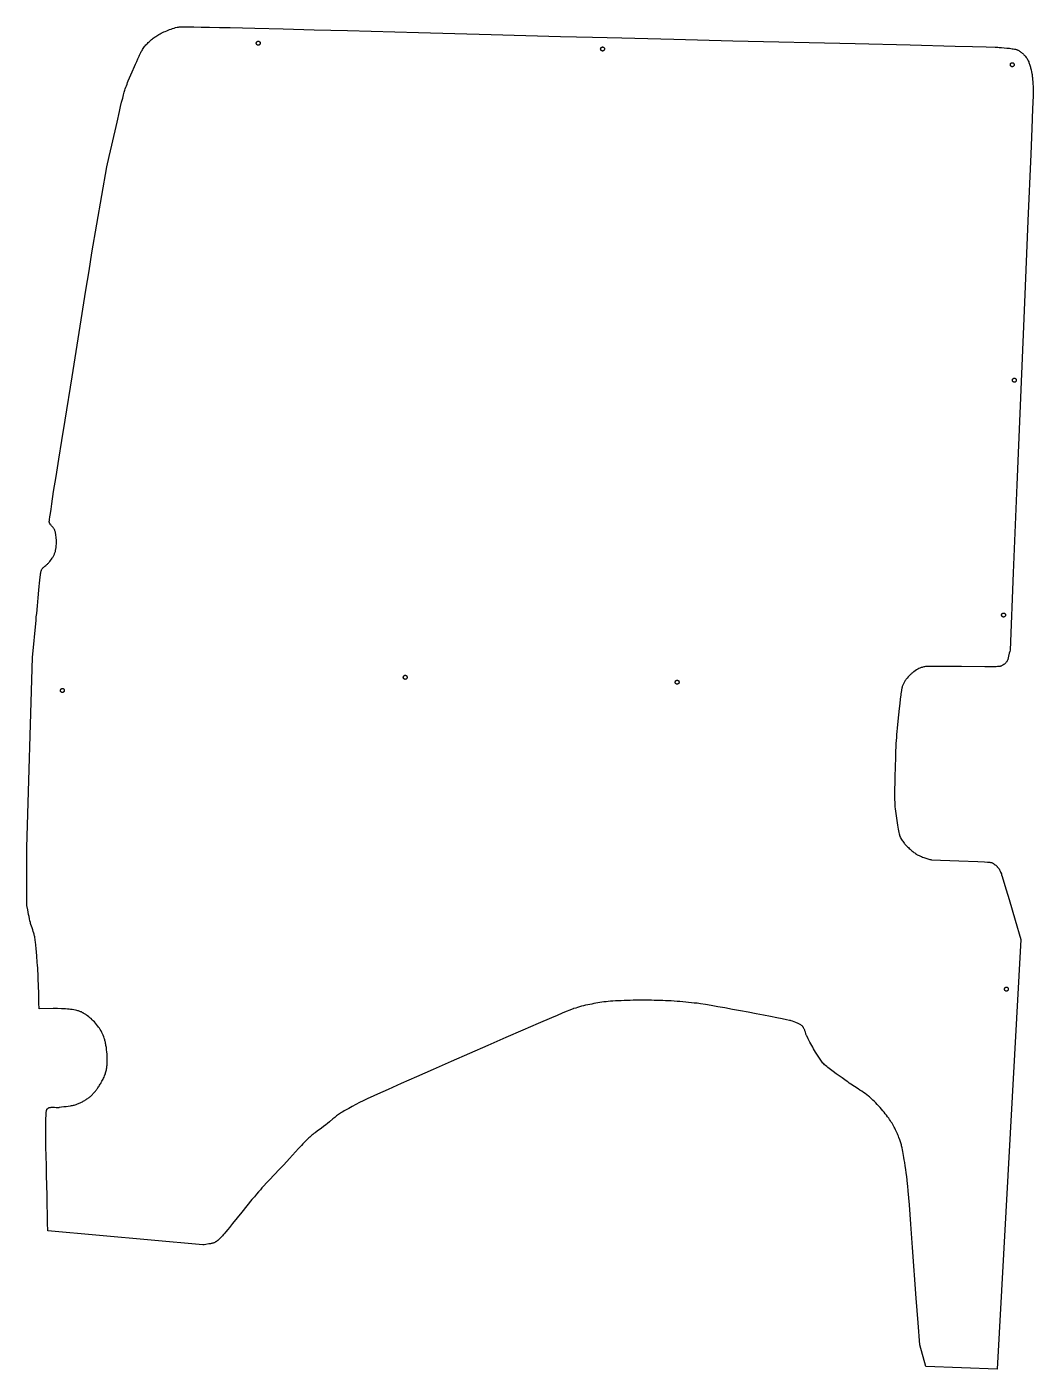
# Model space of a CAD drawing. Extents: x 1573 to 6745, y -2041 to 3468.
# Drawn here: x 2972 to 3971, y 1102 to 2433 of the extents above; entities that cross this region are included whole.
import ezdxf

# ---------------------------------------------------------------- set-up
doc = ezdxf.new("R2010")
doc.units = 0
doc.layers.add('Default Layer', color=1, linetype='CONTINUOUS')

msp = doc.modelspace()

# ---------------------------------------------------------------- linework, layer by layer
at = {"layer": 'Default Layer'}
for points in [[(3864.5, 1104.8), (3858.3, 1126.3), (3856.7, 1148.1), (3854.9, 1172.5), (3851.1, 1222.9), (3849.4, 1245.8), (3848, 1265), (3846.9, 1278.9), (3846.5, 1283.5), (3846.2, 1286.1), (3845.9, 1289.5), (3845.4, 1293.1), (3844.9, 1296.7), (3844.4, 1300.3), (3843.9, 1303.8), (3843.4, 1307), (3843, 1309.7), (3842.6, 1312), (3841.9, 1315.9), (3841.6, 1317.9), (3841.2, 1319.8), (3840.8, 1321.8), (3840.3, 1323.7), (3840.1, 1324.7), (3839.8, 1325.6), (3839.5, 1326.6), (3839.2, 1327.5), (3838.9, 1328.5), (3838.5, 1329.6), (3837.6, 1331.9), (3837.1, 1333.1), (3836.6, 1334.4), (3836.1, 1335.6), (3835.5, 1337), (3834.9, 1338.3), (3834.2, 1339.6), (3833.6, 1341), (3832.9, 1342.3), (3832.2, 1343.6), (3831.5, 1344.8), (3830.8, 1346), (3830.1, 1347.2), (3829.3, 1348.4), (3828.4, 1349.6), (3827.5, 1351), (3826.4, 1352.4), (3825.3, 1353.9), (3824.1, 1355.4), (3822.9, 1356.9), (3821.6, 1358.5), (3820.3, 1360), (3818.9, 1361.6), (3817.5, 1363.2), (3816.1, 1364.7), (3814.7, 1366.2), (3813.3, 1367.6), (3811.9, 1369), (3810.5, 1370.3), (3809.8, 1370.9), (3809.1, 1371.6), (3808.3, 1372.2), (3807.5, 1372.8), (3805.9, 1374.1), (3804.2, 1375.4), (3802.5, 1376.6), (3800.7, 1377.8), (3798.9, 1379), (3797.1, 1380.2), (3793.5, 1382.6), (3790, 1384.8), (3788.4, 1385.9), (3786.8, 1387), (3785.3, 1388), (3783.9, 1389), (3781.2, 1391), (3778.3, 1393), (3775.3, 1395.1), (3772.4, 1397.2), (3771, 1398.3), (3769.6, 1399.3), (3768.3, 1400.3), (3767.1, 1401.3), (3766, 1402.2), (3764.9, 1403.2), (3763.9, 1404), (3763.1, 1404.9), (3762.3, 1405.7), (3761.6, 1406.6), (3760.9, 1407.5), (3760.1, 1408.5), (3759.4, 1409.5), (3758.8, 1410.5), (3758.1, 1411.5), (3757.4, 1412.5), (3756.2, 1414.5), (3755, 1416.5), (3754, 1418.3), (3753, 1419.9), (3752.1, 1421.5), (3751.1, 1423.2), (3750.2, 1424.9), (3749.3, 1426.6), (3748.4, 1428.3), (3747.6, 1429.8), (3746.2, 1432.6), (3745.9, 1433.2), (3745.7, 1433.8), (3745.4, 1434.4), (3745.2, 1435.1), (3744.8, 1436.4), (3744.4, 1437.7), (3744.2, 1438.3), (3743.9, 1438.9), (3743.7, 1439.5), (3743.4, 1440.1), (3743.1, 1440.7), (3742.8, 1441.2), (3742.4, 1441.8), (3742, 1442.2), (3741.5, 1442.7), (3740.9, 1443.1), (3740.4, 1443.6), (3739.7, 1444), (3739.1, 1444.4), (3738.4, 1444.7), (3737.7, 1445.1), (3736.9, 1445.4), (3736.1, 1445.7), (3735.4, 1446.1), (3733.8, 1446.6), (3732.2, 1447.2), (3730.7, 1447.7), (3730.1, 1447.8), (3729.2, 1448.1), (3726.2, 1448.7), (3721.9, 1449.6), (3716.6, 1450.7), (3710.3, 1451.9), (3703.4, 1453.2), (3696, 1454.6), (3688.2, 1456.1), (3680.3, 1457.6), (3672.5, 1459), (3664.9, 1460.4), (3657.8, 1461.6), (3651.2, 1462.8), (3645.6, 1463.7), (3640.9, 1464.5), (3639, 1464.7), (3637.4, 1465), (3634.6, 1465.3), (3631.7, 1465.6), (3628.9, 1465.9), (3626.1, 1466.2), (3623.2, 1466.4), (3620.4, 1466.7), (3617.5, 1466.9), (3614.7, 1467.1), (3611.8, 1467.3), (3609, 1467.4), (3606.1, 1467.5), (3603.3, 1467.7), (3600.5, 1467.8), (3597.6, 1467.9), (3594.8, 1467.9), (3592, 1468), (3589.1, 1468), (3586.2, 1468), (3583.2, 1468.1), (3580.2, 1468), (3577.1, 1468), (3574, 1468), (3571, 1467.9), (3568, 1467.8), (3565, 1467.7), (3562.1, 1467.6), (3559.2, 1467.5), (3556.5, 1467.3), (3553.9, 1467.2), (3551.5, 1467), (3549.2, 1466.8), (3547, 1466.5), (3545, 1466.3), (3543, 1466), (3540.9, 1465.7), (3538.9, 1465.4), (3536.9, 1465), (3534.8, 1464.7), (3532.8, 1464.3), (3530.8, 1463.9), (3528.8, 1463.5), (3526.8, 1463), (3524.8, 1462.5), (3522.8, 1462), (3520.8, 1461.5), (3518.8, 1460.9), (3516.9, 1460.3), (3514.9, 1459.7), (3514.3, 1459.5), (3513.4, 1459.2), (3511, 1458.2), (3507.6, 1456.8), (3503.4, 1455.1), (3498.5, 1453), (3492.8, 1450.6), (3479.6, 1444.9), (3464.4, 1438.3), (3447.6, 1431), (3429.9, 1423.2), (3411.6, 1415.2), (3393.3, 1407.2), (3375.6, 1399.4), (3358.9, 1392.1), (3343.8, 1385.4), (3330.8, 1379.6), (3320.4, 1375), (3313.1, 1371.7), (3310.8, 1370.7), (3309.5, 1370), (3306.1, 1368.3), (3302.5, 1366.5), (3298.8, 1364.6), (3295.2, 1362.7), (3291.7, 1360.8), (3288.5, 1359), (3287.1, 1358.2), (3285.8, 1357.4), (3284.6, 1356.7), (3283.5, 1356), (3282.6, 1355.4), (3281.6, 1354.7), (3280.7, 1354), (3279.7, 1353.3), (3277.9, 1351.9), (3276.1, 1350.4), (3272.5, 1347.4), (3270.7, 1345.9), (3268.9, 1344.4), (3266.8, 1342.8), (3264.6, 1341.3), (3260.4, 1338.2), (3258.3, 1336.6), (3257.2, 1335.8), (3256.2, 1335), (3255.2, 1334.1), (3254.1, 1333.3), (3253.1, 1332.4), (3252.2, 1331.5), (3251.1, 1330.6), (3250, 1329.5), (3248.8, 1328.3), (3247.6, 1327), (3246.2, 1325.6), (3244.9, 1324.1), (3242, 1320.9), (3236, 1314.3), (3233.1, 1311.1), (3230.2, 1308), (3227, 1304.5), (3223.7, 1301.1), (3217, 1294.2), (3213.7, 1290.7), (3210.5, 1287.2), (3207.2, 1283.7), (3205.6, 1281.9), (3204, 1280.1), (3202.3, 1278.1), (3200.3, 1275.8), (3198.1, 1273.1), (3195.7, 1270.3), (3190.7, 1264.1), (3185.5, 1257.8), (3176.4, 1246.6), (3173.3, 1242.8), (3171.6, 1240.7), (3169.8, 1238.5), (3168, 1236.3), (3167.1, 1235.3), (3166.3, 1234.3), (3165.5, 1233.4), (3164.7, 1232.6), (3163.2, 1231.2), (3162.4, 1230.5), (3161.7, 1229.8), (3160.8, 1229.1), (3160.4, 1228.8), (3160, 1228.5), (3159.6, 1228.3), (3159.1, 1228), (3158.7, 1227.8), (3158.2, 1227.5), (3157.8, 1227.3), (3157.2, 1227.1), (3156.6, 1227), (3156, 1226.8), (3155.3, 1226.7), (3154.5, 1226.5), (3153, 1226.3), (3149.8, 1225.8), (3148.3, 1225.6), (3146.8, 1225.3), (2993, 1239.4), (2992.9, 1247.3), (2992.8, 1256), (2992.6, 1265.2), (2992.4, 1274.7), (2991.9, 1294.3), (2991.7, 1304), (2991.5, 1313.5), (2991.3, 1322.5), (2991.2, 1331), (2991.2, 1334.9), (2991.2, 1338.6), (2991.2, 1342.1), (2991.2, 1345.4), (2991.2, 1348.4), (2991.3, 1351), (2991.4, 1353.4), (2991.5, 1355.5), (2991.6, 1356.4), (2991.6, 1357.2), (2991.7, 1357.9), (2991.8, 1358.5), (2991.9, 1359), (2992, 1359.4), (2992.1, 1359.8), (2992.2, 1359.9), (2992.3, 1360), (2992.5, 1360.3), (2992.8, 1360.5), (2993.1, 1360.8), (2993.4, 1361), (2993.7, 1361.2), (2994.1, 1361.3), (2994.4, 1361.5), (2994.8, 1361.6), (2995.2, 1361.7), (2995.5, 1361.8), (2995.9, 1361.8), (2996.3, 1361.9), (2997.1, 1361.9), (2998, 1361.9), (2998.8, 1361.9), (2999.7, 1361.9), (3001.4, 1361.8), (3002.3, 1361.7), (3003.1, 1361.7), (3003.9, 1361.8), (3004.3, 1361.8), (3004.7, 1361.9), (3006.8, 1362.2), (3009, 1362.5), (3011.2, 1362.8), (3013.3, 1363.1), (3015.5, 1363.4), (3016.5, 1363.5), (3017.5, 1363.7), (3018.5, 1363.9), (3019.4, 1364.1), (3020.3, 1364.4), (3021.1, 1364.6), (3021.9, 1364.9), (3022.7, 1365.2), (3023.5, 1365.5), (3024.3, 1365.9), (3025.1, 1366.2), (3025.9, 1366.6), (3026.7, 1367), (3027.5, 1367.4), (3028.3, 1367.8), (3029, 1368.2), (3029.8, 1368.7), (3030.5, 1369.1), (3031.2, 1369.6), (3032, 1370.1), (3032.7, 1370.6), (3033.4, 1371.1), (3034, 1371.6), (3034.7, 1372.2), (3035.4, 1372.7), (3036, 1373.3), (3036.7, 1373.9), (3037.3, 1374.5), (3037.9, 1375.2), (3038.5, 1375.8), (3039.1, 1376.4), (3039.7, 1377.1), (3040.3, 1377.8), (3040.8, 1378.4), (3041.4, 1379.1), (3041.9, 1379.8), (3042.4, 1380.5), (3042.9, 1381.3), (3043.5, 1382), (3044, 1382.8), (3044.5, 1383.7), (3045.1, 1384.7), (3045.7, 1385.6), (3046.2, 1386.6), (3046.8, 1387.7), (3047.4, 1388.7), (3047.9, 1389.8), (3048.4, 1390.9), (3048.9, 1391.9), (3049.4, 1393), (3049.8, 1394.1), (3050.2, 1395.1), (3050.5, 1396.1), (3050.8, 1397.1), (3051.1, 1398), (3051.3, 1399), (3051.4, 1399.9), (3051.6, 1400.9), (3051.7, 1401.9), (3051.8, 1402.8), (3051.9, 1403.8), (3052, 1404.8), (3052, 1405.8), (3052.1, 1406.8), (3052.1, 1408.8), (3052, 1410.7), (3052, 1412.7), (3051.9, 1413.7), (3051.9, 1414.7), (3051.7, 1416.8), (3051.5, 1419), (3051.2, 1421.2), (3050.8, 1423.3), (3050.6, 1424.3), (3050.4, 1425.3), (3050.2, 1426.3), (3050, 1427.2), (3049.8, 1428), (3049.6, 1428.8), (3049.4, 1429.6), (3049.1, 1430.3), (3048.6, 1431.8), (3048, 1433.3), (3047.3, 1434.7), (3046.6, 1436.2), (3045.9, 1437.6), (3045.1, 1438.9), (3044.3, 1440.2), (3043.8, 1440.9), (3043.4, 1441.5), (3042.9, 1442.2), (3042.4, 1442.8), (3041.4, 1444.1), (3040.4, 1445.3), (3039.3, 1446.5), (3038.2, 1447.7), (3037.1, 1448.7), (3036, 1449.8), (3034.9, 1450.7), (3033.8, 1451.7), (3032.6, 1452.6), (3031.4, 1453.4), (3030.8, 1453.9), (3030.2, 1454.3), (3029.6, 1454.7), (3029, 1455), (3028.3, 1455.4), (3027.7, 1455.7), (3027, 1456.1), (3026.4, 1456.4), (3025.7, 1456.6), (3025, 1456.9), (3024.3, 1457.1), (3023.6, 1457.4), (3022.8, 1457.6), (3022, 1457.8), (3020.5, 1458.1), (3018.9, 1458.4), (3017.3, 1458.7), (3015.7, 1458.9), (3014.2, 1459.2), (3013.4, 1459.3), (3012.5, 1459.3), (3010.7, 1459.5), (3008.8, 1459.6), (3006.7, 1459.6), (3002.6, 1459.7), (3000.5, 1459.8), (2998.5, 1459.8), (2984.4, 1459.5), (2984.3, 1465.4), (2984.2, 1471.3), (2984.1, 1477.2), (2984, 1480.1), (2983.9, 1482.9), (2983.6, 1488.6), (2983.4, 1494.2), (2983.2, 1497.1), (2983.1, 1499.9), (2982.9, 1502.7), (2982.7, 1505.5), (2982.1, 1512), (2981.8, 1515.6), (2981.5, 1519.2), (2981.2, 1522.7), (2980.8, 1526), (2980.6, 1527.4), (2980.5, 1528.7), (2980.3, 1529.9), (2980.1, 1530.9), (2979.9, 1531.8), (2979.7, 1532.7), (2979.5, 1533.6), (2979.2, 1534.5), (2978.7, 1536.2), (2978.1, 1538), (2977.5, 1539.7), (2976.9, 1541.5), (2976.4, 1543.2), (2976.1, 1544.1), (2975.9, 1545), (2975.4, 1546.8), (2975, 1548.9), (2974.5, 1551), (2974.1, 1553.2), (2973.2, 1557.6), (2972.3, 1562), (2972.4, 1619.5), (2978, 1808.1), (2981.4, 1844.9), (2981.7, 1848.2), (2982.1, 1851.6), (2982.8, 1859.2), (2983.4, 1867), (2984.1, 1874.6), (2984.5, 1878.3), (2984.8, 1881.7), (2985.1, 1884.8), (2985.5, 1887.6), (2985.8, 1890.1), (2985.9, 1891.1), (2986.1, 1892), (2986.2, 1892.8), (2986.4, 1893.5), (2986.5, 1894), (2986.7, 1894.4), (2986.8, 1894.7), (2987, 1895), (2987.3, 1895.6), (2987.7, 1896.1), (2988.2, 1896.6), (2988.6, 1897.1), (2989.1, 1897.5), (2989.6, 1898), (2990.2, 1898.4), (2991.2, 1899.3), (2992.3, 1900.1), (2992.8, 1900.6), (2993.3, 1901.1), (2993.7, 1901.5), (2994.1, 1902.1), (2995, 1903.1), (2995.8, 1904.3), (2996.7, 1905.4), (2997.5, 1906.6), (2997.9, 1907.2), (2998.3, 1907.9), (2998.6, 1908.5), (2999, 1909.1), (2999.3, 1909.8), (2999.6, 1910.5), (2999.9, 1911.1), (3000.1, 1911.8), (3000.3, 1912.5), (3000.6, 1913.2), (3000.7, 1913.9), (3000.9, 1914.6), (3001, 1915.3), (3001.2, 1916.1), (3001.3, 1916.8), (3001.4, 1917.6), (3001.5, 1919), (3001.6, 1920.5), (3001.6, 1922), (3001.6, 1923.4), (3001.6, 1924.8), (3001.5, 1926.2), (3001.4, 1927.6), (3001.2, 1929), (3001.1, 1929.7), (3001, 1930.4), (3000.9, 1931.1), (3000.8, 1931.8), (3000.6, 1932.4), (3000.4, 1933), (3000.2, 1933.6), (3000, 1934.2), (2999.9, 1934.5), (2999.8, 1934.8), (2999.5, 1935.3), (2999.2, 1935.8), (2998.8, 1936.3), (2998.4, 1936.8), (2998, 1937.2), (2997.1, 1938.1), (2996.7, 1938.6), (2996.3, 1939.1), (2995.9, 1939.5), (2995.6, 1940), (2995.3, 1940.5), (2995, 1941), (2994.9, 1941.3), (2994.8, 1941.6), (2994.7, 1941.9), (2994.6, 1942.2), (2994.6, 1942.4), (2994.6, 1943), (2994.7, 1943.7), (2994.8, 1944.7), (2995.2, 1947.4), (2995.7, 1950.9), (2996.3, 1955.2), (2997.1, 1960.4), (2998.9, 1972.7), (3001.3, 1987.6), (3004, 2004.6), (3007, 2023.3), (3010.2, 2043.5), (3017.2, 2086.4), (3024.3, 2130.4), (3031, 2172.3), (3034.1, 2191.5), (3036.9, 2209.2), (3051.7, 2294.7), (3054.1, 2304.9), (3056.6, 2316), (3061.8, 2339), (3064.3, 2349.6), (3065.4, 2354.4), (3066.4, 2358.7), (3067.4, 2362.6), (3068.2, 2365.9), (3068.9, 2368.6), (3069.2, 2369.6), (3069.5, 2370.5), (3070, 2372), (3070.5, 2373.6), (3071.1, 2375.1), (3071.7, 2376.7), (3072.3, 2378.3), (3072.9, 2379.9), (3074.2, 2383), (3075.5, 2386), (3076.7, 2388.9), (3079.1, 2394.2), (3080.2, 2396.6), (3081.3, 2399.2), (3082.4, 2401.7), (3083.6, 2404.3), (3084.1, 2405.5), (3084.7, 2406.7), (3085.3, 2407.9), (3085.9, 2409), (3086.6, 2410.1), (3087.2, 2411.1), (3087.8, 2412.1), (3088.5, 2413), (3089.1, 2413.9), (3089.8, 2414.7), (3090.5, 2415.5), (3091.3, 2416.3), (3092, 2417.1), (3092.8, 2417.9), (3093.6, 2418.7), (3094.4, 2419.4), (3095.2, 2420.1), (3096.1, 2420.8), (3096.9, 2421.5), (3097.8, 2422.2), (3098.6, 2422.8), (3099.5, 2423.4), (3100.4, 2424), (3101.3, 2424.6), (3102.3, 2425.2), (3103.3, 2425.8), (3104.5, 2426.4), (3105.7, 2427.1), (3106.9, 2427.7), (3108.3, 2428.4), (3109.6, 2429), (3111.1, 2429.6), (3112.5, 2430.2), (3114, 2430.8), (3115.5, 2431.3), (3117, 2431.8), (3118.5, 2432.3), (3119.9, 2432.7), (3121.4, 2433), (3122.8, 2433.3), (3123.4, 2433.4), (3124.3, 2433.4), (3125.7, 2433.4), (3127.4, 2433.5), (3131.9, 2433.4), (3137.9, 2433.4), (3145.2, 2433.3), (3153.7, 2433.1), (3163.4, 2432.9), (3174.1, 2432.7), (3198.7, 2432.1), (3226.7, 2431.4), (3257.5, 2430.6), (3290.6, 2429.7), (3361.1, 2427.8), (3433.2, 2425.8), (3502, 2424), (3533.7, 2423.1), (3562.7, 2422.4), (3614.3, 2421.1), (3672.9, 2419.7), (3794.2, 2416.8), (3848.7, 2415.5), (3893.4, 2414.3), (3910.8, 2413.9), (3924.2, 2413.5), (3933.1, 2413.2), (3935.7, 2413.2), (3937, 2413.1), (3939.5, 2412.9), (3942.1, 2412.7), (3944.8, 2412.4), (3946.1, 2412.3), (3947.4, 2412.2), (3948.7, 2412), (3950, 2411.8), (3951.1, 2411.6), (3952.3, 2411.4), (3953.3, 2411.2), (3954.3, 2410.9), (3954.8, 2410.7), (3955.2, 2410.6), (3955.6, 2410.4), (3956, 2410.2), (3956.7, 2409.9), (3957.4, 2409.4), (3958, 2409), (3958.7, 2408.5), (3959.3, 2408), (3960, 2407.5), (3960.6, 2407), (3961.2, 2406.4), (3961.7, 2405.8), (3962.3, 2405.2), (3962.8, 2404.6), (3963.3, 2403.9), (3963.8, 2403.2), (3964.3, 2402.6), (3964.8, 2401.9), (3965.2, 2401.2), (3965.6, 2400.5), (3966, 2399.7), (3966.4, 2398.9), (3966.7, 2398.1), (3967, 2397.2), (3967.3, 2396.4), (3967.6, 2395.5), (3967.9, 2394.6), (3968.1, 2393.6), (3968.3, 2392.7), (3968.8, 2390.8), (3969.1, 2388.9), (3969.5, 2387.1), (3969.7, 2386.2), (3969.8, 2385.2), (3970, 2384.2), (3970.1, 2383.2), (3970.3, 2381.1), (3970.5, 2378.9), (3970.6, 2376.7), (3970.7, 2374.5), (3970.8, 2372.3), (3970.9, 2370.2), (3970.8, 2368.6), (3970.7, 2365), (3970.2, 2352.3), (3969.4, 2332.7), (3968.4, 2307.1), (3965.7, 2240.9), (3962.3, 2160), (3954.8, 1979.3), (3951.1, 1892.1), (3948, 1815.4), (3947.6, 1814), (3947.2, 1812.4), (3946.5, 1809.2), (3946.2, 1807.7), (3946, 1807), (3945.8, 1806.4), (3945.6, 1805.8), (3945.4, 1805.2), (3945.1, 1804.7), (3944.9, 1804.3), (3944.7, 1803.9), (3944.4, 1803.5), (3944.1, 1803.2), (3943.7, 1802.8), (3943.4, 1802.5), (3943.1, 1802.1), (3942.7, 1801.8), (3942.3, 1801.5), (3941.6, 1800.9), (3940.8, 1800.4), (3940.1, 1800), (3939.5, 1799.7), (3939.2, 1799.5), (3938.8, 1799.4), (3938.5, 1799.3), (3938.2, 1799.2), (3937.5, 1799.1), (3936.8, 1799), (3936.1, 1798.9), (3935.4, 1798.9), (3934.1, 1798.8), (3933, 1798.7), (3930.7, 1798.7), (3922.8, 1798.8), (3899.6, 1798.9), (3887.2, 1799), (3876.3, 1799), (3868.4, 1799), (3865.9, 1799), (3865.2, 1799), (3864.8, 1799), (3864, 1798.9), (3863.1, 1798.7), (3862.3, 1798.6), (3861.5, 1798.4), (3860.6, 1798.2), (3859.8, 1797.9), (3859, 1797.7), (3858.3, 1797.3), (3857.4, 1796.9), (3856.3, 1796.3), (3855.1, 1795.6), (3853.8, 1794.8), (3852.5, 1793.8), (3851.9, 1793.4), (3851.2, 1792.9), (3850.6, 1792.4), (3850, 1791.9), (3849.4, 1791.4), (3848.9, 1790.9), (3847.9, 1789.9), (3846.9, 1788.8), (3845.9, 1787.6), (3845.4, 1787), (3844.9, 1786.4), (3844.5, 1785.8), (3844, 1785.2), (3843.6, 1784.6), (3843.2, 1783.9), (3842.8, 1783.3), (3842.4, 1782.6), (3842.1, 1781.9), (3841.8, 1781.3), (3841.5, 1780.6), (3841.2, 1779.8), (3841, 1779.1), (3840.8, 1778.4), (3840.6, 1777.6), (3840.4, 1776.8), (3840.3, 1776.1), (3840.2, 1775.3), (3839.9, 1773.7), (3839.7, 1772.1), (3839.5, 1770.6), (3839.3, 1769), (3839, 1766.6), (3838.5, 1762.5), (3837.9, 1757.3), (3837.2, 1751.2), (3836.5, 1744.7), (3835.9, 1738), (3835.6, 1734.7), (3835.3, 1731.5), (3835.1, 1728.5), (3834.9, 1725.7), (3834.7, 1722.7), (3834.6, 1719.2), (3834.4, 1715.3), (3834.2, 1711), (3834.1, 1706.5), (3833.9, 1701.8), (3833.8, 1697), (3833.6, 1692.2), (3833.5, 1687.4), (3833.5, 1682.8), (3833.4, 1678.3), (3833.4, 1674.2), (3833.4, 1670.4), (3833.4, 1667), (3833.5, 1664.2), (3833.5, 1663), (3833.6, 1661.9), (3833.7, 1659.9), (3833.9, 1657.8), (3834.2, 1655.5), (3834.5, 1653.2), (3834.8, 1650.9), (3835.1, 1648.5), (3835.5, 1646.2), (3835.8, 1643.9), (3836.2, 1641.7), (3836.6, 1639.6), (3836.9, 1637.7), (3837.3, 1636), (3837.6, 1634.4), (3837.9, 1633.2), (3838.1, 1632.2), (3838.3, 1631.5), (3838.5, 1631), (3838.7, 1630.5), (3839.2, 1629.5), (3839.7, 1628.5), (3840.2, 1627.5), (3840.8, 1626.6), (3841.4, 1625.7), (3842.1, 1624.8), (3842.7, 1623.9), (3843.1, 1623.5), (3843.6, 1622.9), (3844.8, 1621.6), (3846.3, 1620.2), (3847.1, 1619.4), (3847.9, 1618.6), (3848.8, 1617.8), (3849.7, 1617), (3850.6, 1616.2), (3851.5, 1615.4), (3852.4, 1614.7), (3853.3, 1614.1), (3854.1, 1613.5), (3855, 1612.9), (3855.8, 1612.4), (3856.8, 1611.9), (3857.8, 1611.5), (3858.9, 1611), (3860, 1610.5), (3861.2, 1610.1), (3862.3, 1609.7), (3863.4, 1609.3), (3865.5, 1608.6), (3867.2, 1608.1), (3868.4, 1607.7), (3868.9, 1607.6), (3869.2, 1607.5), (3869.4, 1607.5), (3869.9, 1607.4), (3897.2, 1606.3), (3916.1, 1605.5), (3922.6, 1605.2), (3925.4, 1605.1), (3926.6, 1605), (3927.2, 1605), (3927.8, 1604.9), (3928.4, 1604.8), (3928.9, 1604.7), (3929.5, 1604.6), (3929.8, 1604.5), (3930.1, 1604.4), (3930.3, 1604.2), (3930.7, 1604.1), (3931.4, 1603.6), (3932.2, 1603.1), (3933, 1602.5), (3933.8, 1601.9), (3934.6, 1601.2), (3935, 1600.8), (3935.3, 1600.5), (3935.6, 1600.1), (3935.9, 1599.8), (3936.2, 1599.4), (3936.5, 1599), (3936.7, 1598.7), (3937, 1598.3), (3937.4, 1597.5), (3937.8, 1596.7), (3938.2, 1595.9), (3938.6, 1595), (3939.3, 1593.3), (3939.6, 1592.4), (3940.1, 1590.8), (3941.8, 1585.3), (3944.1, 1577.5), (3946.9, 1568.1), (3953, 1547.4), (3958.7, 1528.4), (3935.3, 1102.2), (3864.5, 1104.8)], [(3200, 2417.5), (3200.1, 2417.7), (3200.1, 2417.9), (3200.2, 2418.1), (3200.3, 2418.2), (3200.4, 2418.4), (3200.5, 2418.5), (3200.6, 2418.7), (3200.8, 2418.8), (3200.9, 2418.9), (3201.1, 2419), (3201.3, 2419.1), (3201.5, 2419.1), (3201.6, 2419.2), (3201.8, 2419.2), (3202, 2419.2), (3202.2, 2419.2), (3202.4, 2419.1), (3202.6, 2419.1), (3202.8, 2419), (3202.9, 2418.9), (3203.1, 2418.8), (3203.2, 2418.7), (3203.4, 2418.6), (3203.5, 2418.4), (3203.6, 2418.2), (3203.7, 2418.1), (3203.7, 2417.9), (3203.8, 2417.7), (3203.8, 2417.5), (3203.8, 2417.3), (3203.8, 2417.1), (3203.8, 2416.9), (3203.8, 2416.7), (3203.7, 2416.5), (3203.6, 2416.3), (3203.5, 2416.2), (3203.4, 2416), (3203.3, 2415.9), (3203.2, 2415.7), (3203, 2415.6), (3202.9, 2415.5), (3202.7, 2415.4), (3202.6, 2415.3), (3202.4, 2415.3), (3202.2, 2415.2), (3202, 2415.2), (3201.8, 2415.2), (3201.6, 2415.2), (3201.4, 2415.3), (3201.3, 2415.3), (3201.1, 2415.4), (3200.9, 2415.5), (3200.8, 2415.6), (3200.6, 2415.7), (3200.5, 2415.9), (3200.4, 2416), (3200.3, 2416.2), (3200.2, 2416.3), (3200.1, 2416.5), (3200.1, 2416.7), (3200, 2416.9), (3200, 2417.1), (3200, 2417.3), (3200, 2417.5)], [(3541.7, 2411.8), (3541.7, 2412), (3541.8, 2412.2), (3541.8, 2412.4), (3541.9, 2412.5), (3542, 2412.7), (3542.2, 2412.8), (3542.3, 2413), (3542.4, 2413.1), (3542.6, 2413.2), (3542.7, 2413.3), (3542.9, 2413.4), (3543.1, 2413.4), (3543.3, 2413.5), (3543.5, 2413.5), (3543.7, 2413.5), (3543.9, 2413.5), (3544, 2413.4), (3544.2, 2413.4), (3544.4, 2413.3), (3544.6, 2413.2), (3544.7, 2413.1), (3544.9, 2413), (3545, 2412.9), (3545.1, 2412.7), (3545.2, 2412.6), (3545.3, 2412.4), (3545.4, 2412.2), (3545.4, 2412), (3545.4, 2411.8), (3545.5, 2411.6), (3545.5, 2411.4), (3545.4, 2411.2), (3545.4, 2411), (3545.3, 2410.8), (3545.3, 2410.7), (3545.2, 2410.5), (3545.1, 2410.3), (3545, 2410.2), (3544.8, 2410), (3544.7, 2409.9), (3544.5, 2409.8), (3544.4, 2409.7), (3544.2, 2409.6), (3544, 2409.6), (3543.8, 2409.5), (3543.6, 2409.5), (3543.5, 2409.5), (3543.3, 2409.5), (3543.1, 2409.6), (3542.9, 2409.6), (3542.7, 2409.7), (3542.5, 2409.8), (3542.4, 2409.9), (3542.3, 2410), (3542.1, 2410.2), (3542, 2410.3), (3541.9, 2410.5), (3541.8, 2410.6), (3541.8, 2410.8), (3541.7, 2411), (3541.7, 2411.2), (3541.6, 2411.4), (3541.6, 2411.6), (3541.7, 2411.8)], [(3948.2, 2396.1), (3948.2, 2396.3), (3948.3, 2396.5), (3948.3, 2396.7), (3948.4, 2396.9), (3948.5, 2397), (3948.7, 2397.2), (3948.8, 2397.3), (3948.9, 2397.5), (3949.1, 2397.6), (3949.3, 2397.7), (3949.4, 2397.7), (3949.6, 2397.8), (3949.8, 2397.8), (3950, 2397.9), (3950.2, 2397.9), (3950.4, 2397.8), (3950.6, 2397.8), (3950.7, 2397.7), (3950.9, 2397.7), (3951.1, 2397.6), (3951.2, 2397.5), (3951.4, 2397.3), (3951.5, 2397.2), (3951.6, 2397.1), (3951.7, 2396.9), (3951.8, 2396.7), (3951.9, 2396.6), (3951.9, 2396.4), (3952, 2396.2), (3952, 2396), (3952, 2395.8), (3952, 2395.6), (3951.9, 2395.4), (3951.9, 2395.2), (3951.8, 2395), (3951.7, 2394.8), (3951.6, 2394.7), (3951.5, 2394.5), (3951.3, 2394.4), (3951.2, 2394.3), (3951, 2394.2), (3950.9, 2394.1), (3950.7, 2394), (3950.5, 2393.9), (3950.3, 2393.9), (3950.2, 2393.9), (3950, 2393.9), (3949.8, 2393.9), (3949.6, 2393.9), (3949.4, 2394), (3949.2, 2394.1), (3949.1, 2394.1), (3948.9, 2394.3), (3948.8, 2394.4), (3948.6, 2394.5), (3948.5, 2394.7), (3948.4, 2394.8), (3948.3, 2395), (3948.3, 2395.2), (3948.2, 2395.3), (3948.2, 2395.5), (3948.2, 2395.7), (3948.2, 2395.9), (3948.2, 2396.1)], [(3950.3, 2083.3), (3950.4, 2083.5), (3950.4, 2083.7), (3950.5, 2083.9), (3950.6, 2084.1), (3950.7, 2084.2), (3950.8, 2084.4), (3950.9, 2084.5), (3951.1, 2084.6), (3951.2, 2084.7), (3951.4, 2084.8), (3951.6, 2084.9), (3951.7, 2085), (3951.9, 2085), (3952.1, 2085), (3952.3, 2085), (3952.5, 2085), (3952.7, 2085), (3952.9, 2084.9), (3953, 2084.8), (3953.2, 2084.7), (3953.4, 2084.6), (3953.5, 2084.5), (3953.6, 2084.4), (3953.7, 2084.2), (3953.8, 2084.1), (3953.9, 2083.9), (3954, 2083.7), (3954.1, 2083.5), (3954.1, 2083.3), (3954.1, 2083.2), (3954.1, 2083), (3954.1, 2082.7), (3954.1, 2082.5), (3954, 2082.4), (3953.9, 2082.2), (3953.8, 2082), (3953.7, 2081.8), (3953.6, 2081.7), (3953.5, 2081.6), (3953.3, 2081.4), (3953.2, 2081.3), (3953, 2081.2), (3952.8, 2081.2), (3952.7, 2081.1), (3952.5, 2081.1), (3952.3, 2081), (3952.1, 2081), (3951.9, 2081.1), (3951.7, 2081.1), (3951.5, 2081.1), (3951.4, 2081.2), (3951.2, 2081.3), (3951, 2081.4), (3950.9, 2081.5), (3950.8, 2081.7), (3950.7, 2081.8), (3950.6, 2082), (3950.5, 2082.2), (3950.4, 2082.3), (3950.3, 2082.5), (3950.3, 2082.7), (3950.3, 2082.9), (3950.3, 2083.1), (3950.3, 2083.3)], [(3939.6, 1850.4), (3939.6, 1850.6), (3939.7, 1850.8), (3939.7, 1850.9), (3939.8, 1851.1), (3939.9, 1851.3), (3940.1, 1851.4), (3940.2, 1851.6), (3940.3, 1851.7), (3940.5, 1851.8), (3940.6, 1851.9), (3940.8, 1852), (3941, 1852), (3941.2, 1852.1), (3941.4, 1852.1), (3941.6, 1852.1), (3941.8, 1852.1), (3941.9, 1852), (3942.1, 1852), (3942.3, 1851.9), (3942.5, 1851.8), (3942.6, 1851.7), (3942.8, 1851.6), (3942.9, 1851.4), (3943, 1851.3), (3943.1, 1851.1), (3943.2, 1851), (3943.3, 1850.8), (3943.3, 1850.6), (3943.4, 1850.4), (3943.4, 1850.2), (3943.4, 1850), (3943.4, 1849.8), (3943.3, 1849.6), (3943.3, 1849.4), (3943.2, 1849.2), (3943.1, 1849.1), (3943, 1848.9), (3942.9, 1848.7), (3942.7, 1848.6), (3942.6, 1848.5), (3942.4, 1848.4), (3942.3, 1848.3), (3942.1, 1848.2), (3941.9, 1848.2), (3941.7, 1848.1), (3941.6, 1848.1), (3941.4, 1848.1), (3941.2, 1848.1), (3941, 1848.1), (3940.8, 1848.2), (3940.6, 1848.3), (3940.5, 1848.4), (3940.3, 1848.5), (3940.2, 1848.6), (3940, 1848.7), (3939.9, 1848.9), (3939.8, 1849), (3939.7, 1849.2), (3939.7, 1849.4), (3939.6, 1849.6), (3939.6, 1849.8), (3939.6, 1850), (3939.6, 1850.2), (3939.6, 1850.4)], [(3345.8, 1788.6), (3345.9, 1788.8), (3345.9, 1789), (3346, 1789.2), (3346.1, 1789.4), (3346.2, 1789.5), (3346.3, 1789.7), (3346.5, 1789.8), (3346.6, 1789.9), (3346.8, 1790), (3346.9, 1790.1), (3347.1, 1790.2), (3347.3, 1790.3), (3347.5, 1790.3), (3347.6, 1790.3), (3347.8, 1790.3), (3348, 1790.3), (3348.2, 1790.3), (3348.4, 1790.2), (3348.6, 1790.1), (3348.7, 1790), (3348.9, 1789.9), (3349, 1789.8), (3349.2, 1789.7), (3349.3, 1789.5), (3349.4, 1789.4), (3349.5, 1789.2), (3349.5, 1789), (3349.6, 1788.8), (3349.6, 1788.6), (3349.6, 1788.5), (3349.6, 1788.3), (3349.6, 1788), (3349.6, 1787.8), (3349.5, 1787.7), (3349.4, 1787.5), (3349.4, 1787.3), (3349.3, 1787.1), (3349.1, 1787), (3349, 1786.9), (3348.9, 1786.7), (3348.7, 1786.6), (3348.5, 1786.5), (3348.4, 1786.5), (3348.2, 1786.4), (3348, 1786.4), (3347.8, 1786.3), (3347.6, 1786.3), (3347.4, 1786.4), (3347.2, 1786.4), (3347.1, 1786.4), (3346.9, 1786.5), (3346.7, 1786.6), (3346.6, 1786.7), (3346.4, 1786.8), (3346.3, 1787), (3346.2, 1787.1), (3346.1, 1787.3), (3346, 1787.5), (3345.9, 1787.6), (3345.9, 1787.8), (3345.8, 1788), (3345.8, 1788.2), (3345.8, 1788.4), (3345.8, 1788.6)], [(3615.7, 1783.8), (3615.7, 1784), (3615.8, 1784.2), (3615.9, 1784.4), (3616, 1784.6), (3616.1, 1784.7), (3616.2, 1784.9), (3616.3, 1785), (3616.5, 1785.1), (3616.6, 1785.2), (3616.8, 1785.3), (3617, 1785.4), (3617.1, 1785.5), (3617.3, 1785.5), (3617.5, 1785.5), (3617.7, 1785.5), (3617.9, 1785.5), (3618.1, 1785.5), (3618.3, 1785.4), (3618.4, 1785.3), (3618.6, 1785.2), (3618.8, 1785.1), (3618.9, 1785), (3619, 1784.9), (3619.1, 1784.7), (3619.2, 1784.6), (3619.3, 1784.4), (3619.4, 1784.2), (3619.4, 1784), (3619.5, 1783.8), (3619.5, 1783.6), (3619.5, 1783.4), (3619.5, 1783.2), (3619.4, 1783), (3619.4, 1782.8), (3619.3, 1782.7), (3619.2, 1782.5), (3619.1, 1782.3), (3619, 1782.2), (3618.9, 1782), (3618.7, 1781.9), (3618.6, 1781.8), (3618.4, 1781.7), (3618.2, 1781.6), (3618.1, 1781.6), (3617.9, 1781.5), (3617.7, 1781.5), (3617.5, 1781.5), (3617.3, 1781.5), (3617.1, 1781.6), (3616.9, 1781.6), (3616.7, 1781.7), (3616.6, 1781.8), (3616.4, 1781.9), (3616.3, 1782), (3616.2, 1782.2), (3616, 1782.3), (3615.9, 1782.5), (3615.9, 1782.7), (3615.8, 1782.8), (3615.7, 1783), (3615.7, 1783.2), (3615.7, 1783.4), (3615.7, 1783.6), (3615.7, 1783.8)], [(3005.7, 1775.6), (3005.7, 1775.8), (3005.8, 1776), (3005.9, 1776.2), (3005.9, 1776.3), (3006, 1776.5), (3006.2, 1776.6), (3006.3, 1776.8), (3006.4, 1776.9), (3006.6, 1777), (3006.8, 1777.1), (3006.9, 1777.2), (3007.1, 1777.2), (3007.3, 1777.3), (3007.5, 1777.3), (3007.7, 1777.3), (3007.9, 1777.3), (3008.1, 1777.2), (3008.2, 1777.2), (3008.4, 1777.1), (3008.6, 1777), (3008.7, 1776.9), (3008.9, 1776.8), (3009, 1776.6), (3009.1, 1776.5), (3009.2, 1776.3), (3009.3, 1776.2), (3009.4, 1776), (3009.4, 1775.8), (3009.5, 1775.6), (3009.5, 1775.4), (3009.5, 1775.2), (3009.5, 1775), (3009.4, 1774.8), (3009.4, 1774.6), (3009.3, 1774.4), (3009.2, 1774.3), (3009.1, 1774.1), (3009, 1774), (3008.8, 1773.8), (3008.7, 1773.7), (3008.5, 1773.6), (3008.4, 1773.5), (3008.2, 1773.4), (3008, 1773.4), (3007.8, 1773.3), (3007.7, 1773.3), (3007.5, 1773.3), (3007.3, 1773.3), (3007.1, 1773.4), (3006.9, 1773.4), (3006.7, 1773.5), (3006.6, 1773.6), (3006.4, 1773.7), (3006.3, 1773.8), (3006.1, 1773.9), (3006, 1774.1), (3005.9, 1774.3), (3005.8, 1774.4), (3005.8, 1774.6), (3005.7, 1774.8), (3005.7, 1775), (3005.7, 1775.2), (3005.7, 1775.4), (3005.7, 1775.6)], [(3942.4, 1479.4), (3942.4, 1479.6), (3942.5, 1479.8), (3942.6, 1479.9), (3942.7, 1480.1), (3942.8, 1480.3), (3942.9, 1480.4), (3943, 1480.6), (3943.2, 1480.7), (3943.3, 1480.8), (3943.5, 1480.9), (3943.7, 1480.9), (3943.8, 1481), (3944, 1481), (3944.2, 1481.1), (3944.4, 1481.1), (3944.6, 1481.1), (3944.8, 1481), (3945, 1481), (3945.1, 1480.9), (3945.3, 1480.8), (3945.5, 1480.7), (3945.6, 1480.6), (3945.7, 1480.4), (3945.8, 1480.3), (3945.9, 1480.1), (3946, 1479.9), (3946.1, 1479.8), (3946.2, 1479.6), (3946.2, 1479.4), (3946.2, 1479.2), (3946.2, 1479), (3946.2, 1478.8), (3946.1, 1478.6), (3946.1, 1478.4), (3946, 1478.2), (3945.9, 1478), (3945.8, 1477.9), (3945.7, 1477.7), (3945.6, 1477.6), (3945.4, 1477.5), (3945.3, 1477.4), (3945.1, 1477.3), (3944.9, 1477.2), (3944.8, 1477.1), (3944.6, 1477.1), (3944.4, 1477.1), (3944.2, 1477.1), (3944, 1477.1), (3943.8, 1477.1), (3943.6, 1477.2), (3943.5, 1477.3), (3943.3, 1477.4), (3943.1, 1477.5), (3943, 1477.6), (3942.9, 1477.7), (3942.7, 1477.9), (3942.6, 1478), (3942.6, 1478.2), (3942.5, 1478.4), (3942.4, 1478.6), (3942.4, 1478.8), (3942.4, 1479), (3942.4, 1479.2), (3942.4, 1479.4)]]:
    msp.add_lwpolyline(points, close=True, dxfattribs=at)

doc.saveas('drawing.dxf')
